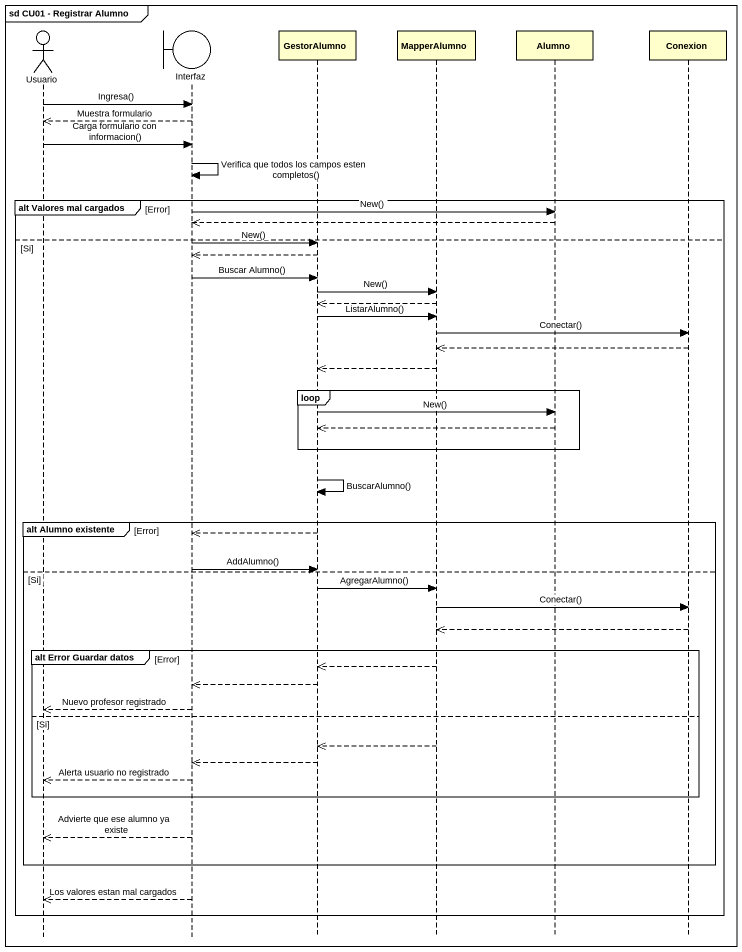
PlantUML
@startuml
mainframe sd CU01 - Registrar Alumno
hide footbox
actor Usuario
boundary Interfaz
participant GestorAlumno
participant MapperAlumno
participant Alumno
participant Conexion

Usuario -> Interfaz : Ingresa()
Interfaz -->> Usuario : Muestra formulario
Usuario -> Interfaz : Carga formulario con informacion()
Interfaz -> Interfaz : Verifica que todos los campos esten completos()
group alt Valores mal cargados [Error]
  Interfaz -> Alumno : New()
  Alumno -->> Interfaz
else Si
  Interfaz -> GestorAlumno : New()
  GestorAlumno -->> Interfaz
  Interfaz -> GestorAlumno : Buscar Alumno()
  GestorAlumno -> MapperAlumno : New()
  MapperAlumno -->> GestorAlumno
  GestorAlumno -> MapperAlumno : ListarAlumno()
  MapperAlumno -> Conexion : Conectar()
  Conexion -->> MapperAlumno
  MapperAlumno -->> GestorAlumno
  loop
    GestorAlumno -> Alumno : New()
    Alumno -->> GestorAlumno
  end
  GestorAlumno -> GestorAlumno : BuscarAlumno()
  group alt Alumno existente [Error]
    GestorAlumno -->> Interfaz
    Interfaz -> GestorAlumno : AddAlumno()
  else Si
    GestorAlumno -> MapperAlumno : AgregarAlumno()
    MapperAlumno -> Conexion : Conectar()
    Conexion -->> MapperAlumno
    group alt Error Guardar datos [Error]
      MapperAlumno -->> GestorAlumno
      GestorAlumno -->> Interfaz
      Interfaz -->> Usuario : Nuevo profesor registrado
    else Si
      MapperAlumno -->> GestorAlumno
      GestorAlumno -->> Interfaz
      Interfaz -->> Usuario : Alerta usuario no registrado
    end
    Interfaz -->> Usuario : Advierte que ese alumno ya existe
  end
  Interfaz -->> Usuario : Los valores estan mal cargados
end
@enduml
